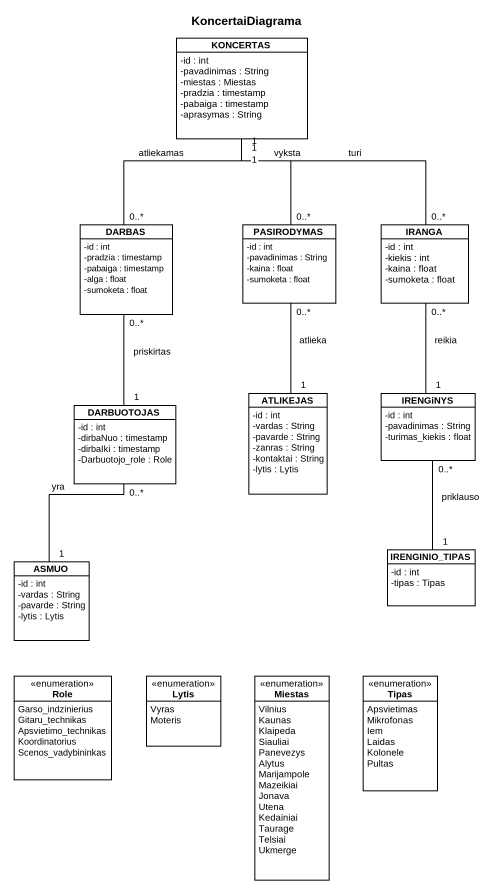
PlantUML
@startuml
title KoncertaiDiagrama
hide circle
hide empty members
skinparam classAttributeIconSize 0
class KONCERTAS {
  -id : int
  -pavadinimas : String
  -miestas : Miestas
  -pradzia : timestamp
  -pabaiga : timestamp
  -aprasymas : String
}
class DARBAS {
  -id : int
  -pradzia : timestamp
  -pabaiga : timestamp
  -alga : float
  -sumoketa : float
}
class PASIRODYMAS {
  -id : int
  -pavadinimas : String
  -kaina : float
  -sumoketa : float
}
class IRANGA {
  -id : int
  -kiekis : int
  -kaina : float
  -sumoketa : float
}
class ATLIKEJAS {
  -id : int
  -vardas : String
  -pavarde : String
  -zanras : String
  -kontaktai : String
  -lytis : Lytis
}
class IRENGiNYS {
  -id : int
  -pavadinimas : String
  -turimas_kiekis : float
}
class DARBUOTOJAS {
  -id : int
  -dirbaNuo : timestamp
  -dirbaIki : timestamp
  -Darbuotojo_role : Role
}
class IRENGINIO_TIPAS {
  -id : int
  -tipas : Tipas
}
class ASMUO {
  -id : int
  -vardas : String
  -pavarde : String
  -lytis : Lytis
}
enum Role {
  Garso_indzinierius
  Gitaru_technikas
  Apsvietimo_technikas
  Koordinatorius
  Scenos_vadybininkas
}
enum Lytis {
  Vyras
  Moteris
}
enum Miestas {
  Vilnius
  Kaunas
  Klaipeda
  Siauliai
  Panevezys
  Alytus
  Marijampole
  Mazeikiai
  Jonava
  Utena
  Kedainiai
  Taurage
  Telsiai
  Ukmerge
}
enum Tipas {
  Apsvietimas
  Mikrofonas
  Iem
  Laidas
  Kolonele
  Pultas
}
KONCERTAS "1" -- "0..*" DARBAS : atliekamas
KONCERTAS "1" -- "0..*" PASIRODYMAS : vyksta
KONCERTAS "1" -- "0..*" IRANGA : turi
ATLIKEJAS "1" -up- "0..*" PASIRODYMAS : atlieka
IRENGiNYS "1" -up- "0..*" IRANGA : reikia
DARBUOTOJAS "1" -up- "0..*" DARBAS : priskirtas
IRENGINIO_TIPAS "1" -up- "0..*" IRENGiNYS : priklauso
ASMUO "1" -up- "0..*" DARBUOTOJAS : yra
@enduml
